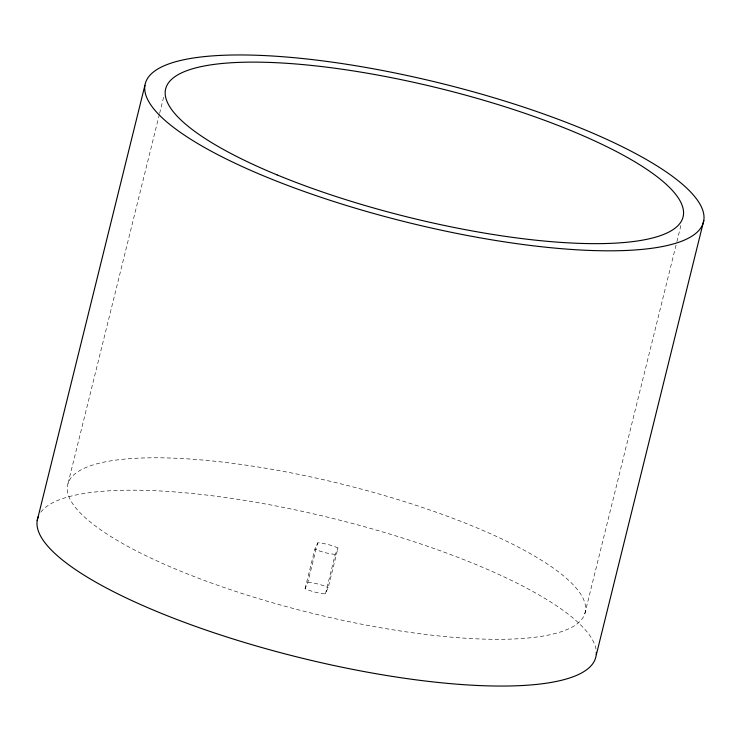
<?xml version="1.0" encoding="UTF-8"?>
<svg xmlns="http://www.w3.org/2000/svg" width="741" height="741" viewBox="0 0 741 741"><rect width="100%" height="100%" fill="white"/><g stroke="black" fill="none" stroke-linecap="round" stroke-linejoin="round"><path stroke-width="0.56" stroke-dasharray="3.71 2.78" d="M68.07 483.299L159.334 114.531M159.611 113.41L164.048 95.478M305.097 588.641L314.888 549.081L317.898 542.773A17.256 4.289 13.9 0 1 337.535 547.803L337.989 548.025L328.198 587.594L325.188 593.893A17.256 4.289 13.9 0 1 305.551 588.863L305.097 588.641L307.839 582.324L317.63 542.764M325.447 593.912L335.247 554.342L337.989 548.025M584.797 613.798A266.519 66.282 13.9 0 0 215.344 461.282A266.519 66.282 13.9 0 0 179.165 570.57A266.519 66.282 13.9 0 0 584.797 613.798L676.616 242.789M676.894 241.668L681.053 224.856M335.247 554.342L334.978 554.324A17.256 4.289 13.9 0 1 315.342 549.294L314.888 549.081M307.839 582.324L308.099 582.343A17.256 4.289 13.9 0 1 327.744 587.372L328.198 587.594M40.783 512.216A287.564 71.516 13.9 0 1 332.987 518.487A287.564 71.516 13.9 0 1 595.986 649.172"/><path stroke-width="1.11" d="M37.198 520.571L144.903 85.335M703.802 220.429L596.097 655.665A287.564 71.516 13.9 0 1 296.798 656.878A287.564 71.516 13.9 0 1 38.439 516.255M596.31 652.247A287.564 71.516 13.9 0 1 596.236 654.544M260.489 174.57A287.564 71.516 13.9 0 0 702.561 224.745A287.564 71.516 13.9 0 0 310.016 59.336A287.564 71.516 13.9 0 0 260.489 174.57M277.088 174.904A266.519 66.282 13.9 0 0 682.72 218.132A266.519 66.282 13.9 0 0 313.258 65.616A266.519 66.282 13.9 0 0 277.088 174.904"/></g></svg>
